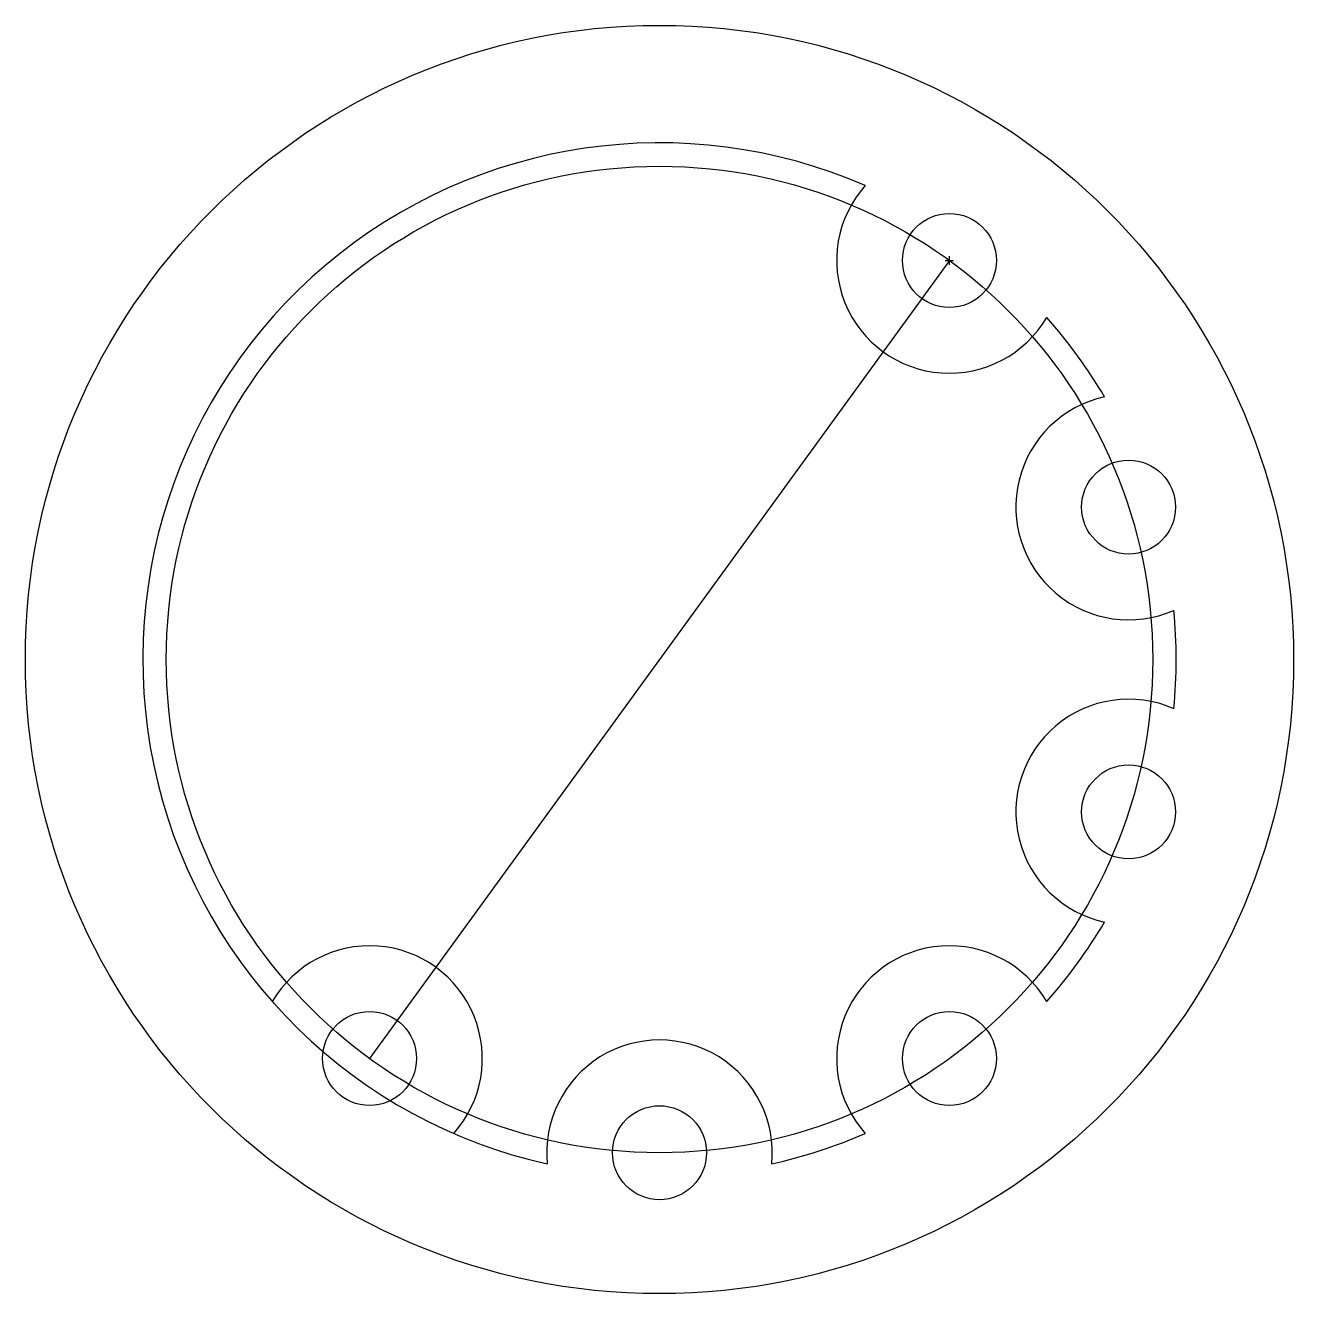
# Model space of a CAD drawing. Header units: inches. Extents: x 480 to 897, y 86 to 503.
import ezdxf

# ---------------------------------------------------------------- set-up
doc = ezdxf.new("R2010")
doc.units = ezdxf.units.IN
doc.header["$MEASUREMENT"] = 0
for name, color, linetype, plot in [('Cercuri', 6, 'Continuous', False), ('Interior', 4, 'Continuous', False), ('Linie', 40, 'Continuous', False)]:
    doc.layers.add(name, color=color, linetype=linetype, plot=plot)

msp = doc.modelspace()

# ---------------------------------------------------------------- linework, layer by layer
for p, q in [((782.06, 426.09), (784.84, 426.09)), ((783.45, 424.7), (783.45, 427.48))]:
    msp.add_line(p, q)
at = {"layer": 'Cercuri'}
for centre, radius in [((688.09, 294.85), 208.58), ((783.45, 426.09), 15.45), ((842.38, 344.98), 15.45), ((842.38, 244.72), 15.45), ((592.74, 163.61), 15.45), ((783.45, 163.61), 15.45), ((688.09, 132.63), 15.45)]:
    msp.add_circle(centre, radius, dxfattribs=at)
at = {"layer": 'Cercuri', "linetype": 'Continuous'}
msp.add_circle((688.09, 294.85), 162.23, dxfattribs=at)
at = {"layer": 'Interior'}
for centre, radius, start, end in [((688.09, 294.85), 169.95, 66.5393, 257.4607), ((783.45, 426.09), 37.08, 138.318, 329.682), ((688.09, 294.85), 169.95, 30.5393, 41.4607), ((842.38, 344.98), 37.08, 102.318, 293.682), ((688.09, 294.85), 169.95, 354.5393, 5.4607), ((842.38, 244.72), 37.08, 66.318, 257.682), ((688.09, 294.85), 169.95, 318.5393, 329.4607), ((592.74, 163.61), 37.08, 318.318, 149.682), ((783.45, 163.61), 37.08, 30.318, 221.682), ((688.09, 132.63), 37.08, 354.318, 185.682), ((688.09, 294.85), 169.95, 282.5393, 293.4607)]:
    msp.add_arc(centre, radius, start, end, dxfattribs=at)
at = {"layer": 'Linie', "linetype": 'Continuous'}
msp.add_line((783.45, 426.09), (592.74, 163.61), dxfattribs=at)

doc.saveas('drawing.dxf')
